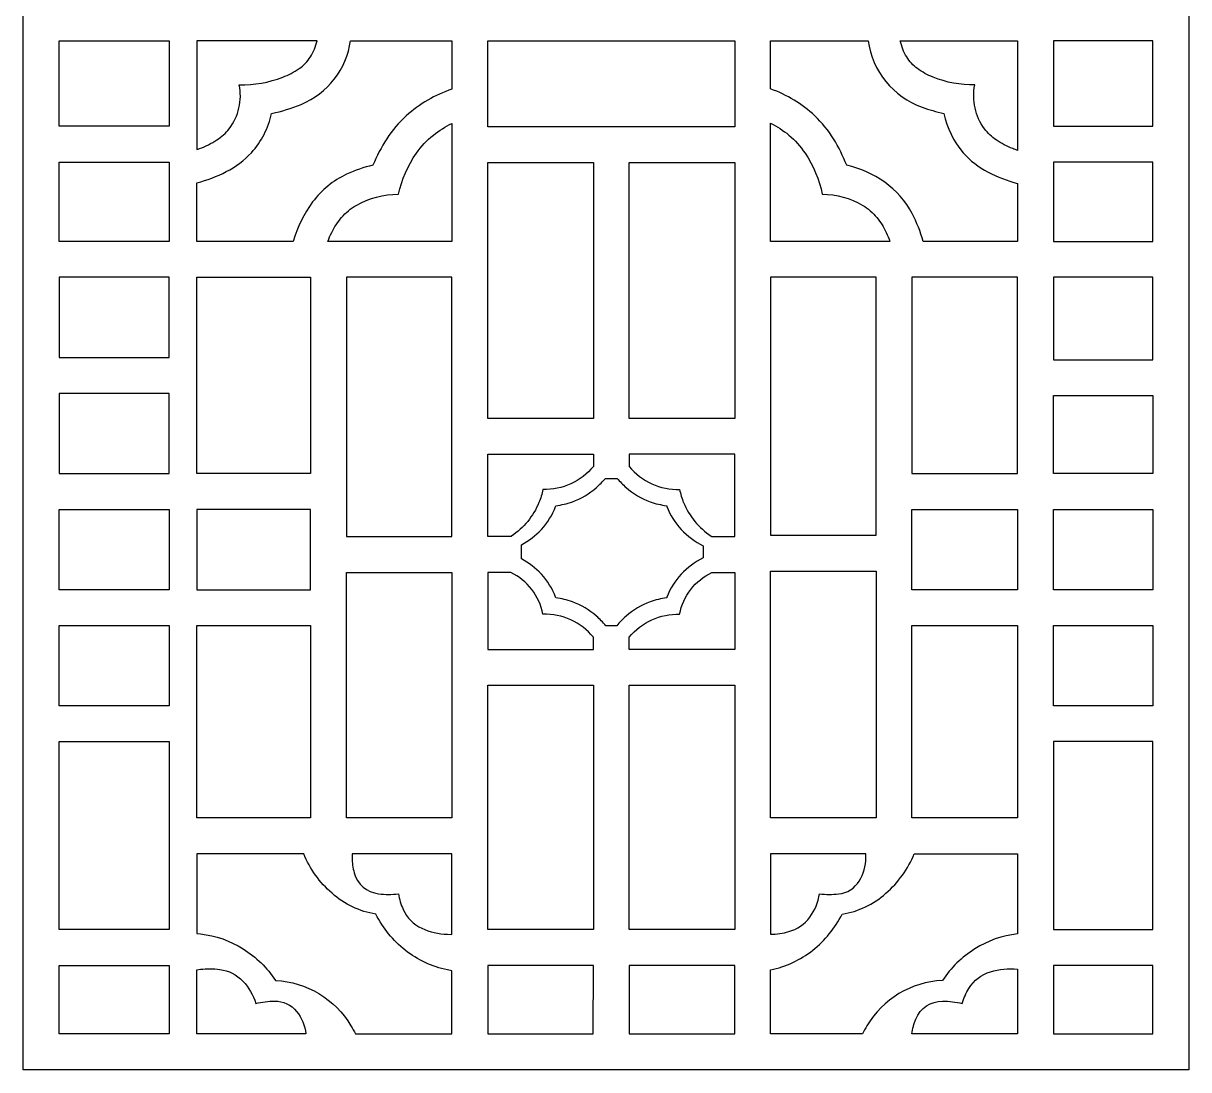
# Model space of a CAD drawing. Header units: centimetres. Extents: x 19.4 to 27, y -9 to 9.
# Drawn here: x 19.44 to 26.98, y -9 to -2.23 of the extents above; entities that cross this region are included whole.
import ezdxf

# ---------------------------------------------------------------- set-up
doc = ezdxf.new("R2010")
doc.units = ezdxf.units.CM
doc.header["$MEASUREMENT"] = 0
doc.layers.add('layer 1', color=7, linetype='Continuous')

msp = doc.modelspace()

# ---------------------------------------------------------------- linework, layer by layer
at = {"layer": 'layer 1', "color": 250}
for points, knots in [([(26.97801, 9.00077), (26.97801, 9.00077), (19.43596, 9.00077), (19.43596, 9.00077), (19.43596, 9.00077), (19.43596, 9.00077), (19.43596, -9.0002), (19.43596, -9.0002), (19.43596, -9.0002), (19.43596, -9.0002), (26.97801, -9.0002), (26.97801, -9.0002), (26.97801, -9.0002), (26.97801, -9.0002), (26.97801, 9.00077), (26.97801, 9.00077)], [0, 0, 0, 0, 0.2, 0.2, 0.2, 0.2, 0.4, 0.4, 0.4, 0.4, 0.6, 0.6, 0.6, 0.6, 1, 1, 1, 1]), ([(19.66811, -2.89683), (19.66811, -2.89683), (20.38019, -2.89685), (20.38019, -2.89685), (20.38019, -2.89685), (20.38019, -2.89685), (20.38019, -2.34311), (20.38019, -2.34311), (20.38019, -2.34311), (20.38019, -2.34311), (19.66811, -2.34311), (19.66811, -2.34311), (19.66811, -2.34311), (19.66811, -2.34311), (19.66811, -2.89683), (19.66811, -2.89683)], [0, 0, 0, 0, 0.2, 0.2, 0.2, 0.2, 0.4, 0.4, 0.4, 0.4, 0.6, 0.6, 0.6, 0.6, 1, 1, 1, 1]), ([(22.21011, -2.65628), (22.21011, -2.65628), (22.21011, -2.34311), (22.21011, -2.34311), (22.21011, -2.34311), (22.21011, -2.34311), (21.55398, -2.34311), (21.55398, -2.34311), (21.55398, -2.34311), (21.52782, -2.52739), (21.40587, -2.68414), (21.23376, -2.75501), (21.23376, -2.75501), (21.17201, -2.78041), (21.10808, -2.80015), (21.04276, -2.81398), (21.04276, -2.81398), (21.02228, -2.90868), (20.97719, -2.99635), (20.91208, -3.06809), (20.91208, -3.06809), (20.86567, -3.11823), (20.81063, -3.15966), (20.74963, -3.19043), (20.74963, -3.19043), (20.68894, -3.22102), (20.62531, -3.24539), (20.55972, -3.26316), (20.55972, -3.26316), (20.55972, -3.26316), (20.55972, -3.64158), (20.55972, -3.64158), (20.55972, -3.64158), (20.55972, -3.64158), (21.18325, -3.64158), (21.18325, -3.64158), (21.18325, -3.64158), (21.20884, -3.54961), (21.25129, -3.46315), (21.30842, -3.38665), (21.30842, -3.38665), (21.36591, -3.30966), (21.44156, -3.24802), (21.52858, -3.20725), (21.52858, -3.20725), (21.58306, -3.18172), (21.64024, -3.16235), (21.69901, -3.1495), (21.69901, -3.1495), (21.72318, -3.08926), (21.75324, -3.03156), (21.78875, -2.97723), (21.78875, -2.97723), (21.82431, -2.92283), (21.86652, -2.87306), (21.91439, -2.82911), (21.91439, -2.82911), (22.00053, -2.75248), (22.10108, -2.69372), (22.21011, -2.65628)], [0, 0, 0, 0, 0.0625, 0.0625, 0.0625, 0.0625, 0.125, 0.125, 0.125, 0.125, 0.1875, 0.1875, 0.1875, 0.1875, 0.25, 0.25, 0.25, 0.25, 0.3125, 0.3125, 0.3125, 0.3125, 0.375, 0.375, 0.375, 0.375, 0.4375, 0.4375, 0.4375, 0.4375, 0.5, 0.5, 0.5, 0.5, 0.5625, 0.5625, 0.5625, 0.5625, 0.625, 0.625, 0.625, 0.625, 0.6875, 0.6875, 0.6875, 0.6875, 0.75, 0.75, 0.75, 0.75, 0.8125, 0.8125, 0.8125, 0.8125, 0.875, 0.875, 0.875, 0.875, 1, 1, 1, 1]), ([(21.33713, -2.34311), (21.32875, -2.38044), (21.31409, -2.41609), (21.29378, -2.44852), (21.29378, -2.44852), (21.27477, -2.47827), (21.24998, -2.50393), (21.22089, -2.52395), (21.22089, -2.52395), (21.18822, -2.5466), (21.15287, -2.56513), (21.11565, -2.5791), (21.11565, -2.5791), (21.02574, -2.61364), (20.93007, -2.63082), (20.83376, -2.62973), (20.83376, -2.62973), (20.8537, -2.72919), (20.82982, -2.83249), (20.7683, -2.91314), (20.7683, -2.91314), (20.74589, -2.94134), (20.71903, -2.9657), (20.68878, -2.98526), (20.68878, -2.98526), (20.65373, -3.00819), (20.6162, -3.0271), (20.57692, -3.04166), (20.57692, -3.04166), (20.57121, -3.04382), (20.56548, -3.04593), (20.55972, -3.04797), (20.55972, -3.04797), (20.55972, -3.04797), (20.55972, -2.34311), (20.55972, -2.34311), (20.55972, -2.34311), (20.55972, -2.34311), (21.33713, -2.34311), (21.33713, -2.34311)], [0, 0, 0, 0, 0.0909091, 0.0909091, 0.0909091, 0.0909091, 0.1818182, 0.1818182, 0.1818182, 0.1818182, 0.2727273, 0.2727273, 0.2727273, 0.2727273, 0.3636364, 0.3636364, 0.3636364, 0.3636364, 0.4545455, 0.4545455, 0.4545455, 0.4545455, 0.5454545, 0.5454545, 0.5454545, 0.5454545, 0.6363636, 0.6363636, 0.6363636, 0.6363636, 0.7272727, 0.7272727, 0.7272727, 0.7272727, 0.8181818, 0.8181818, 0.8181818, 0.8181818, 1, 1, 1, 1]), ([(22.44227, -2.34311), (22.44227, -2.34311), (22.44227, -2.9), (22.44227, -2.9), (22.44227, -2.9), (22.44227, -2.9), (23.35723, -2.9), (23.35723, -2.9), (23.35723, -2.9), (23.35723, -2.9), (24.04004, -2.9), (24.04004, -2.9), (24.04004, -2.9), (24.04004, -2.9), (24.04004, -2.34311), (24.04004, -2.34311), (24.04004, -2.34311), (24.04004, -2.34311), (22.44227, -2.34311), (22.44227, -2.34311)], [0, 0, 0, 0, 0.1666667, 0.1666667, 0.1666667, 0.1666667, 0.3333333, 0.3333333, 0.3333333, 0.3333333, 0.5, 0.5, 0.5, 0.5, 0.6666667, 0.6666667, 0.6666667, 0.6666667, 1, 1, 1, 1]), ([(25.86997, -3.26697), (25.80408, -3.24933), (25.74027, -3.22464), (25.67966, -3.19335), (25.67966, -3.19335), (25.61871, -3.16188), (25.56408, -3.1194), (25.51856, -3.06809), (25.51856, -3.06809), (25.45593, -2.99541), (25.41283, -2.90793), (25.39335, -2.81398), (25.39335, -2.81398), (25.34559, -2.80343), (25.29853, -2.78987), (25.25247, -2.7734), (25.25247, -2.7734), (25.06502, -2.70641), (24.93045, -2.54034), (24.90354, -2.34311), (24.90354, -2.34311), (24.90354, -2.34311), (24.2722, -2.34311), (24.2722, -2.34311), (24.2722, -2.34311), (24.2722, -2.34311), (24.2722, -2.65533), (24.2722, -2.65533), (24.2722, -2.65533), (24.37845, -2.69299), (24.47583, -2.75217), (24.55822, -2.82911), (24.55822, -2.82911), (24.60453, -2.87349), (24.64514, -2.92349), (24.67908, -2.97791), (24.67908, -2.97791), (24.71297, -3.03226), (24.7416, -3.08972), (24.76458, -3.1495), (24.76458, -3.1495), (24.85291, -3.16965), (24.93649, -3.20685), (25.01058, -3.25899), (25.01058, -3.25899), (25.08501, -3.31137), (25.14594, -3.38073), (25.18832, -3.46127), (25.18832, -3.46127), (25.21845, -3.51856), (25.24208, -3.57905), (25.25875, -3.64158), (25.25875, -3.64158), (25.25875, -3.64158), (25.86997, -3.64158), (25.86997, -3.64158), (25.86997, -3.64158), (25.86997, -3.64158), (25.86997, -3.26697), (25.86997, -3.26697)], [0, 0, 0, 0, 0.0625, 0.0625, 0.0625, 0.0625, 0.125, 0.125, 0.125, 0.125, 0.1875, 0.1875, 0.1875, 0.1875, 0.25, 0.25, 0.25, 0.25, 0.3125, 0.3125, 0.3125, 0.3125, 0.375, 0.375, 0.375, 0.375, 0.4375, 0.4375, 0.4375, 0.4375, 0.5, 0.5, 0.5, 0.5, 0.5625, 0.5625, 0.5625, 0.5625, 0.625, 0.625, 0.625, 0.625, 0.6875, 0.6875, 0.6875, 0.6875, 0.75, 0.75, 0.75, 0.75, 0.8125, 0.8125, 0.8125, 0.8125, 0.875, 0.875, 0.875, 0.875, 1, 1, 1, 1]), ([(25.86997, -3.0529), (25.86997, -3.0529), (25.86997, -2.34311), (25.86997, -2.34311), (25.86997, -2.34311), (25.86997, -2.34311), (25.11131, -2.34311), (25.11131, -2.34311), (25.11131, -2.34311), (25.11931, -2.38028), (25.13333, -2.41588), (25.15284, -2.44852), (25.15284, -2.44852), (25.17091, -2.47804), (25.19464, -2.50368), (25.22269, -2.52396), (25.22269, -2.52396), (25.25387, -2.54652), (25.28776, -2.56504), (25.32358, -2.57911), (25.32358, -2.57911), (25.40941, -2.61352), (25.50114, -2.63072), (25.5936, -2.62976), (25.5936, -2.62976), (25.57398, -2.72887), (25.59669, -2.8316), (25.65634, -2.91315), (25.65634, -2.91315), (25.67766, -2.94116), (25.70338, -2.96552), (25.73252, -2.98527), (25.73252, -2.98527), (25.76597, -3.00809), (25.80192, -3.02701), (25.83967, -3.04165), (25.83967, -3.04165), (25.84968, -3.04562), (25.85978, -3.04937), (25.86996, -3.0529), (25.86996, -3.0529), (25.86996, -3.0529), (25.86997, -3.0529), (25.86997, -3.0529)], [0, 0, 0, 0, 0.0833333, 0.0833333, 0.0833333, 0.0833333, 0.1666667, 0.1666667, 0.1666667, 0.1666667, 0.25, 0.25, 0.25, 0.25, 0.3333333, 0.3333333, 0.3333333, 0.3333333, 0.4166667, 0.4166667, 0.4166667, 0.4166667, 0.5, 0.5, 0.5, 0.5, 0.5833333, 0.5833333, 0.5833333, 0.5833333, 0.6666667, 0.6666667, 0.6666667, 0.6666667, 0.75, 0.75, 0.75, 0.75, 0.8333333, 0.8333333, 0.8333333, 0.8333333, 1, 1, 1, 1]), ([(26.10213, -2.34311), (26.10213, -2.34311), (26.74586, -2.34311), (26.74586, -2.34311), (26.74586, -2.34311), (26.74586, -2.34311), (26.74586, -2.89645), (26.74586, -2.89645), (26.74586, -2.89645), (26.74586, -2.89645), (26.10213, -2.89645), (26.10213, -2.89645), (26.10213, -2.89645), (26.10213, -2.89645), (26.10213, -2.34311), (26.10213, -2.34311)], [0, 0, 0, 0, 0.2, 0.2, 0.2, 0.2, 0.4, 0.4, 0.4, 0.4, 0.6, 0.6, 0.6, 0.6, 1, 1, 1, 1]), ([(22.21011, -2.87848), (22.16731, -2.89897), (22.12692, -2.92415), (22.08967, -2.95355), (22.08967, -2.95355), (22.04774, -2.98747), (22.01085, -3.02715), (21.98006, -3.07143), (21.98006, -3.07143), (21.92427, -3.15152), (21.88477, -3.24177), (21.86381, -3.33711), (21.86381, -3.33711), (21.76811, -3.3367), (21.67402, -3.36132), (21.5908, -3.40858), (21.5908, -3.40858), (21.5548, -3.42913), (21.52256, -3.45561), (21.49541, -3.48694), (21.49541, -3.48694), (21.47015, -3.51665), (21.44872, -3.5494), (21.43162, -3.58445), (21.43162, -3.58445), (21.42244, -3.60307), (21.4142, -3.62214), (21.40692, -3.64158), (21.40692, -3.64158), (21.40692, -3.64158), (22.21011, -3.64158), (22.21011, -3.64158), (22.21011, -3.64158), (22.21011, -3.64158), (22.21011, -2.87848), (22.21011, -2.87848)], [0, 0, 0, 0, 0.1, 0.1, 0.1, 0.1, 0.2, 0.2, 0.2, 0.2, 0.3, 0.3, 0.3, 0.3, 0.4, 0.4, 0.4, 0.4, 0.5, 0.5, 0.5, 0.5, 0.6, 0.6, 0.6, 0.6, 0.7, 0.7, 0.7, 0.7, 0.8, 0.8, 0.8, 0.8, 1, 1, 1, 1]), ([(25.04443, -3.64156), (25.03747, -3.62214), (25.02958, -3.60307), (25.02077, -3.58442), (25.02077, -3.58442), (25.0045, -3.54953), (24.98397, -3.5168), (24.95965, -3.48695), (24.95965, -3.48695), (24.9339, -3.45577), (24.903, -3.42926), (24.86825, -3.40857), (24.86825, -3.40857), (24.78917, -3.36139), (24.69877, -3.33669), (24.60668, -3.33711), (24.60668, -3.33711), (24.58691, -3.24221), (24.54911, -3.15204), (24.4953, -3.07142), (24.4953, -3.07142), (24.46605, -3.02737), (24.43071, -2.98769), (24.3903, -2.95357), (24.3903, -2.95357), (24.35401, -2.92362), (24.31438, -2.89798), (24.27219, -2.87715), (24.27219, -2.87715), (24.27219, -2.87715), (24.2722, -3.64158), (24.2722, -3.64158), (24.2722, -3.64158), (24.2722, -3.64158), (25.04443, -3.64156), (25.04443, -3.64156)], [0, 0, 0, 0, 0.1, 0.1, 0.1, 0.1, 0.2, 0.2, 0.2, 0.2, 0.3, 0.3, 0.3, 0.3, 0.4, 0.4, 0.4, 0.4, 0.5, 0.5, 0.5, 0.5, 0.6, 0.6, 0.6, 0.6, 0.7, 0.7, 0.7, 0.7, 0.8, 0.8, 0.8, 0.8, 1, 1, 1, 1]), ([(19.66811, -3.64158), (19.66811, -3.64158), (20.38019, -3.64158), (20.38019, -3.64158), (20.38019, -3.64158), (20.38019, -3.64158), (20.38019, -3.129), (20.38019, -3.129), (20.38019, -3.129), (20.38019, -3.129), (19.66811, -3.129), (19.66811, -3.129), (19.66811, -3.129), (19.66811, -3.129), (19.66811, -3.64158), (19.66811, -3.64158)], [0, 0, 0, 0, 0.2, 0.2, 0.2, 0.2, 0.4, 0.4, 0.4, 0.4, 0.6, 0.6, 0.6, 0.6, 1, 1, 1, 1]), ([(22.44227, -3.13215), (22.44227, -3.13215), (22.44227, -4.7869), (22.44227, -4.7869), (22.44227, -4.7869), (22.44227, -4.7869), (23.12508, -4.7869), (23.12508, -4.7869), (23.12508, -4.7869), (23.12508, -4.7869), (23.12508, -3.13215), (23.12508, -3.13215), (23.12508, -3.13215), (23.12508, -3.13215), (22.44227, -3.13215), (22.44227, -3.13215)], [0, 0, 0, 0, 0.2, 0.2, 0.2, 0.2, 0.4, 0.4, 0.4, 0.4, 0.6, 0.6, 0.6, 0.6, 1, 1, 1, 1]), ([(24.04004, -4.7869), (24.04004, -4.7869), (24.04004, -3.13215), (24.04004, -3.13215), (24.04004, -3.13215), (24.04004, -3.13215), (23.35723, -3.13215), (23.35723, -3.13215), (23.35723, -3.13215), (23.35723, -3.13215), (23.35723, -4.7869), (23.35723, -4.7869), (23.35723, -4.7869), (23.35723, -4.7869), (24.04004, -4.7869), (24.04004, -4.7869)], [0, 0, 0, 0, 0.2, 0.2, 0.2, 0.2, 0.4, 0.4, 0.4, 0.4, 0.6, 0.6, 0.6, 0.6, 1, 1, 1, 1]), ([(26.10213, -3.64158), (26.10213, -3.64158), (26.10213, -3.12861), (26.10213, -3.12861), (26.10213, -3.12861), (26.10213, -3.12861), (26.74586, -3.12861), (26.74586, -3.12861), (26.74586, -3.12861), (26.74586, -3.12861), (26.74586, -3.64158), (26.74586, -3.64158), (26.74586, -3.64158), (26.74586, -3.64158), (26.10213, -3.64158), (26.10213, -3.64158)], [0, 0, 0, 0, 0.2, 0.2, 0.2, 0.2, 0.4, 0.4, 0.4, 0.4, 0.6, 0.6, 0.6, 0.6, 1, 1, 1, 1]), ([(20.38019, -3.87374), (20.38019, -3.87374), (20.38019, -4.39268), (20.38019, -4.39268), (20.38019, -4.39268), (20.38019, -4.39268), (19.66811, -4.39268), (19.66811, -4.39268), (19.66811, -4.39268), (19.66811, -4.39268), (19.66811, -3.87375), (19.66811, -3.87375), (19.66811, -3.87375), (19.66811, -3.87375), (20.38019, -3.87374), (20.38019, -3.87374)], [0, 0, 0, 0, 0.2, 0.2, 0.2, 0.2, 0.4, 0.4, 0.4, 0.4, 0.6, 0.6, 0.6, 0.6, 1, 1, 1, 1]), ([(20.55972, -3.87374), (20.55972, -3.87374), (20.55972, -5.14378), (20.55972, -5.14378), (20.55972, -5.14378), (20.55972, -5.14378), (21.29515, -5.14378), (21.29515, -5.14378), (21.29515, -5.14378), (21.29515, -5.14378), (21.29515, -3.87374), (21.29515, -3.87374), (21.29515, -3.87374), (21.29515, -3.87374), (20.55972, -3.87374), (20.55972, -3.87374)], [0, 0, 0, 0, 0.2, 0.2, 0.2, 0.2, 0.4, 0.4, 0.4, 0.4, 0.6, 0.6, 0.6, 0.6, 1, 1, 1, 1]), ([(21.52731, -5.55138), (21.52731, -5.55138), (21.52731, -3.87375), (21.52731, -3.87375), (21.52731, -3.87375), (21.52731, -3.87375), (22.21011, -3.87375), (22.21011, -3.87375), (22.21011, -3.87375), (22.21011, -3.87375), (22.21011, -5.55138), (22.21011, -5.55138), (22.21011, -5.55138), (22.21011, -5.55138), (21.52731, -5.55138), (21.52731, -5.55138)], [0, 0, 0, 0, 0.2, 0.2, 0.2, 0.2, 0.4, 0.4, 0.4, 0.4, 0.6, 0.6, 0.6, 0.6, 1, 1, 1, 1]), ([(24.2722, -3.87375), (24.2722, -3.87375), (24.95501, -3.87375), (24.95501, -3.87375), (24.95501, -3.87375), (24.95501, -3.87375), (24.95501, -5.54316), (24.95501, -5.54316), (24.95501, -5.54316), (24.95501, -5.54316), (24.2722, -5.54316), (24.2722, -5.54316), (24.2722, -5.54316), (24.2722, -5.54316), (24.2722, -3.87375), (24.2722, -3.87375)], [0, 0, 0, 0, 0.2, 0.2, 0.2, 0.2, 0.4, 0.4, 0.4, 0.4, 0.6, 0.6, 0.6, 0.6, 1, 1, 1, 1]), ([(25.86997, -3.87375), (25.86997, -3.87375), (25.86997, -5.14378), (25.86997, -5.14378), (25.86997, -5.14378), (25.86997, -5.14378), (25.18717, -5.14378), (25.18717, -5.14378), (25.18717, -5.14378), (25.18717, -5.14378), (25.18717, -3.87375), (25.18717, -3.87375), (25.18717, -3.87375), (25.18717, -3.87375), (25.86997, -3.87375), (25.86997, -3.87375)], [0, 0, 0, 0, 0.2, 0.2, 0.2, 0.2, 0.4, 0.4, 0.4, 0.4, 0.6, 0.6, 0.6, 0.6, 1, 1, 1, 1]), ([(26.10213, -3.87375), (26.10213, -3.87375), (26.74586, -3.87375), (26.74586, -3.87375), (26.74586, -3.87375), (26.74586, -3.87375), (26.74586, -4.40752), (26.74586, -4.40752), (26.74586, -4.40752), (26.74586, -4.40752), (26.10213, -4.40752), (26.10213, -4.40752), (26.10213, -4.40752), (26.10213, -4.40752), (26.10213, -3.87375), (26.10213, -3.87375)], [0, 0, 0, 0, 0.2, 0.2, 0.2, 0.2, 0.4, 0.4, 0.4, 0.4, 0.6, 0.6, 0.6, 0.6, 1, 1, 1, 1]), ([(20.38019, -4.62484), (20.38019, -4.62484), (20.38019, -5.14378), (20.38019, -5.14378), (20.38019, -5.14378), (20.38019, -5.14378), (19.66811, -5.14378), (19.66811, -5.14378), (19.66811, -5.14378), (19.66811, -5.14378), (19.66811, -4.62484), (19.66811, -4.62484), (19.66811, -4.62484), (19.66811, -4.62484), (20.38019, -4.62484), (20.38019, -4.62484)], [0, 0, 0, 0, 0.2, 0.2, 0.2, 0.2, 0.4, 0.4, 0.4, 0.4, 0.6, 0.6, 0.6, 0.6, 1, 1, 1, 1]), ([(26.10213, -4.63967), (26.10213, -4.63967), (26.10213, -5.14378), (26.10213, -5.14378), (26.10213, -5.14378), (26.10213, -5.14378), (26.74586, -5.14378), (26.74586, -5.14378), (26.74586, -5.14378), (26.74586, -5.14378), (26.74586, -4.63967), (26.74586, -4.63967), (26.74586, -4.63967), (26.74586, -4.63967), (26.10213, -4.63967), (26.10213, -4.63967)], [0, 0, 0, 0, 0.2, 0.2, 0.2, 0.2, 0.4, 0.4, 0.4, 0.4, 0.6, 0.6, 0.6, 0.6, 1, 1, 1, 1]), ([(22.44227, -5.01906), (22.44227, -5.01906), (22.44227, -5.55138), (22.44227, -5.55138), (22.44227, -5.55138), (22.44227, -5.55138), (22.59005, -5.55137), (22.59005, -5.55137), (22.59005, -5.55137), (22.59199, -5.55045), (22.59386, -5.54938), (22.59564, -5.54817), (22.59564, -5.54817), (22.67458, -5.49466), (22.73624, -5.4194), (22.77315, -5.33147), (22.77315, -5.33147), (22.78464, -5.30412), (22.79326, -5.27567), (22.79887, -5.24654), (22.79887, -5.24654), (22.86102, -5.24852), (22.92275, -5.23601), (22.97922, -5.20998), (22.97922, -5.20998), (23.03563, -5.18397), (23.08547, -5.14564), (23.12508, -5.09779), (23.12508, -5.09779), (23.12508, -5.09779), (23.12508, -5.01906), (23.12508, -5.01906), (23.12508, -5.01906), (23.12508, -5.01906), (22.44227, -5.01906), (22.44227, -5.01906)], [0, 0, 0, 0, 0.1, 0.1, 0.1, 0.1, 0.2, 0.2, 0.2, 0.2, 0.3, 0.3, 0.3, 0.3, 0.4, 0.4, 0.4, 0.4, 0.5, 0.5, 0.5, 0.5, 0.6, 0.6, 0.6, 0.6, 0.7, 0.7, 0.7, 0.7, 0.8, 0.8, 0.8, 0.8, 1, 1, 1, 1]), ([(24.04004, -5.01906), (24.04004, -5.01906), (24.04004, -5.55138), (24.04004, -5.55138), (24.04004, -5.55138), (24.04004, -5.55138), (23.89227, -5.55137), (23.89227, -5.55137), (23.89227, -5.55137), (23.89033, -5.55045), (23.88846, -5.54938), (23.88668, -5.54817), (23.88668, -5.54817), (23.80777, -5.49468), (23.74608, -5.41936), (23.70916, -5.33147), (23.70916, -5.33147), (23.69769, -5.30412), (23.68907, -5.27566), (23.68345, -5.24654), (23.68345, -5.24654), (23.62131, -5.24853), (23.55955, -5.236), (23.5031, -5.20997), (23.5031, -5.20997), (23.44671, -5.18397), (23.39685, -5.14562), (23.35723, -5.09779), (23.35723, -5.09779), (23.35723, -5.09779), (23.35723, -5.01906), (23.35723, -5.01906), (23.35723, -5.01906), (23.35723, -5.01906), (24.04004, -5.01906), (24.04004, -5.01906)], [0, 0, 0, 0, 0.1, 0.1, 0.1, 0.1, 0.2, 0.2, 0.2, 0.2, 0.3, 0.3, 0.3, 0.3, 0.4, 0.4, 0.4, 0.4, 0.5, 0.5, 0.5, 0.5, 0.6, 0.6, 0.6, 0.6, 0.7, 0.7, 0.7, 0.7, 0.8, 0.8, 0.8, 0.8, 1, 1, 1, 1]), ([(23.59977, -5.94817), (23.59977, -5.94817), (23.60145, -5.94365), (23.60145, -5.94365), (23.60145, -5.94365), (23.62209, -5.8885), (23.65328, -5.83789), (23.69326, -5.79466), (23.69326, -5.79466), (23.73435, -5.75127), (23.78285, -5.71553), (23.83646, -5.68914), (23.83646, -5.68914), (23.83646, -5.68914), (23.83646, -5.61073), (23.83646, -5.61073), (23.83646, -5.61073), (23.78285, -5.58434), (23.73435, -5.5486), (23.69327, -5.50521), (23.69327, -5.50521), (23.65329, -5.46198), (23.6221, -5.41136), (23.60145, -5.35621), (23.60145, -5.35621), (23.60145, -5.35621), (23.59977, -5.3517), (23.59977, -5.3517), (23.59977, -5.3517), (23.56338, -5.34697), (23.52759, -5.33845), (23.49297, -5.32628), (23.49297, -5.32628), (23.43568, -5.30535), (23.3828, -5.27382), (23.33714, -5.23337), (23.33714, -5.23337), (23.31643, -5.21523), (23.29705, -5.19562), (23.27916, -5.17469), (23.27916, -5.17469), (23.27916, -5.17469), (23.20316, -5.17469), (23.20316, -5.17469), (23.20316, -5.17469), (23.18527, -5.19562), (23.16589, -5.21523), (23.14517, -5.23337), (23.14517, -5.23337), (23.09952, -5.27382), (23.04665, -5.30535), (22.98935, -5.32628), (22.98935, -5.32628), (22.95474, -5.33845), (22.91894, -5.34697), (22.88256, -5.3517), (22.88256, -5.3517), (22.88256, -5.3517), (22.88087, -5.35621), (22.88087, -5.35621), (22.88087, -5.35621), (22.86023, -5.41136), (22.82903, -5.46199), (22.78905, -5.50523), (22.78905, -5.50523), (22.75153, -5.54484), (22.70781, -5.5781), (22.65962, -5.60369), (22.65962, -5.60369), (22.65962, -5.60369), (22.65961, -5.69617), (22.65961, -5.69617), (22.65961, -5.69617), (22.70781, -5.72176), (22.75153, -5.75503), (22.78905, -5.79464), (22.78905, -5.79464), (22.82904, -5.83788), (22.86023, -5.8885), (22.88087, -5.94365), (22.88087, -5.94365), (22.88087, -5.94365), (22.88257, -5.94817), (22.88257, -5.94817), (22.88257, -5.94817), (22.91895, -5.9529), (22.95474, -5.96142), (22.98935, -5.97359), (22.98935, -5.97359), (23.04665, -5.99452), (23.09952, -6.02604), (23.14517, -6.0665), (23.14517, -6.0665), (23.16678, -6.0854), (23.18692, -6.10592), (23.20544, -6.12785), (23.20544, -6.12785), (23.20544, -6.12785), (23.27688, -6.12785), (23.27688, -6.12785), (23.27688, -6.12785), (23.2954, -6.10592), (23.31555, -6.08541), (23.33715, -6.0665), (23.33715, -6.0665), (23.38281, -6.02605), (23.43568, -5.99452), (23.49297, -5.97359), (23.49297, -5.97359), (23.52759, -5.96142), (23.56338, -5.9529), (23.59977, -5.94817)], [0, 0, 0, 0, 0.0344828, 0.0344828, 0.0344828, 0.0344828, 0.0689655, 0.0689655, 0.0689655, 0.0689655, 0.1034483, 0.1034483, 0.1034483, 0.1034483, 0.137931, 0.137931, 0.137931, 0.137931, 0.1724138, 0.1724138, 0.1724138, 0.1724138, 0.2068966, 0.2068966, 0.2068966, 0.2068966, 0.2413793, 0.2413793, 0.2413793, 0.2413793, 0.2758621, 0.2758621, 0.2758621, 0.2758621, 0.3103448, 0.3103448, 0.3103448, 0.3103448, 0.3448276, 0.3448276, 0.3448276, 0.3448276, 0.3793103, 0.3793103, 0.3793103, 0.3793103, 0.4137931, 0.4137931, 0.4137931, 0.4137931, 0.4482759, 0.4482759, 0.4482759, 0.4482759, 0.4827586, 0.4827586, 0.4827586, 0.4827586, 0.5172414, 0.5172414, 0.5172414, 0.5172414, 0.5517241, 0.5517241, 0.5517241, 0.5517241, 0.5862069, 0.5862069, 0.5862069, 0.5862069, 0.6206897, 0.6206897, 0.6206897, 0.6206897, 0.6551724, 0.6551724, 0.6551724, 0.6551724, 0.6896552, 0.6896552, 0.6896552, 0.6896552, 0.7241379, 0.7241379, 0.7241379, 0.7241379, 0.7586207, 0.7586207, 0.7586207, 0.7586207, 0.7931034, 0.7931034, 0.7931034, 0.7931034, 0.8275862, 0.8275862, 0.8275862, 0.8275862, 0.862069, 0.862069, 0.862069, 0.862069, 0.8965517, 0.8965517, 0.8965517, 0.8965517, 0.9310345, 0.9310345, 0.9310345, 0.9310345, 1, 1, 1, 1]), ([(19.66811, -5.89486), (19.66811, -5.89486), (20.38019, -5.89486), (20.38019, -5.89486), (20.38019, -5.89486), (20.38019, -5.89486), (20.38019, -5.37593), (20.38019, -5.37593), (20.38019, -5.37593), (20.38019, -5.37593), (19.66811, -5.37593), (19.66811, -5.37593), (19.66811, -5.37593), (19.66811, -5.37593), (19.66811, -5.89486), (19.66811, -5.89486)], [0, 0, 0, 0, 0.2, 0.2, 0.2, 0.2, 0.4, 0.4, 0.4, 0.4, 0.6, 0.6, 0.6, 0.6, 1, 1, 1, 1]), ([(21.29515, -5.89486), (21.29515, -5.89486), (20.55971, -5.89486), (20.55971, -5.89486), (20.55971, -5.89486), (20.55971, -5.89486), (20.55971, -5.37593), (20.55971, -5.37593), (20.55971, -5.37593), (20.55971, -5.37593), (21.29515, -5.37593), (21.29515, -5.37593), (21.29515, -5.37593), (21.29515, -5.37593), (21.29515, -5.89486), (21.29515, -5.89486)], [0, 0, 0, 0, 0.2, 0.2, 0.2, 0.2, 0.4, 0.4, 0.4, 0.4, 0.6, 0.6, 0.6, 0.6, 1, 1, 1, 1]), ([(25.18717, -5.89486), (25.18717, -5.89486), (25.86997, -5.89486), (25.86997, -5.89486), (25.86997, -5.89486), (25.86997, -5.89486), (25.86997, -5.37593), (25.86997, -5.37593), (25.86997, -5.37593), (25.86997, -5.37593), (25.18717, -5.37593), (25.18717, -5.37593), (25.18717, -5.37593), (25.18717, -5.37593), (25.18717, -5.89486), (25.18717, -5.89486)], [0, 0, 0, 0, 0.2, 0.2, 0.2, 0.2, 0.4, 0.4, 0.4, 0.4, 0.6, 0.6, 0.6, 0.6, 1, 1, 1, 1]), ([(26.74586, -5.37593), (26.74586, -5.37593), (26.10213, -5.37593), (26.10213, -5.37593), (26.10213, -5.37593), (26.10213, -5.37593), (26.10213, -5.89486), (26.10213, -5.89486), (26.10213, -5.89486), (26.10213, -5.89486), (26.74586, -5.89486), (26.74586, -5.89486), (26.74586, -5.89486), (26.74586, -5.89486), (26.74586, -5.37593), (26.74586, -5.37593)], [0, 0, 0, 0, 0.2, 0.2, 0.2, 0.2, 0.4, 0.4, 0.4, 0.4, 0.6, 0.6, 0.6, 0.6, 1, 1, 1, 1]), ([(21.52731, -5.78353), (21.52731, -5.78353), (21.52731, -7.37132), (21.52731, -7.37132), (21.52731, -7.37132), (21.52731, -7.37132), (22.21011, -7.37132), (22.21011, -7.37132), (22.21011, -7.37132), (22.21011, -7.37132), (22.21011, -5.78353), (22.21011, -5.78353), (22.21011, -5.78353), (22.21011, -5.78353), (21.52731, -5.78353), (21.52731, -5.78353)], [0, 0, 0, 0, 0.2, 0.2, 0.2, 0.2, 0.4, 0.4, 0.4, 0.4, 0.6, 0.6, 0.6, 0.6, 1, 1, 1, 1]), ([(22.59005, -5.78353), (22.64358, -5.80894), (22.69039, -5.84664), (22.72665, -5.89351), (22.72665, -5.89351), (22.7629, -5.94038), (22.78764, -5.99513), (22.79887, -6.05332), (22.79887, -6.05332), (22.861, -6.05133), (22.92277, -6.06387), (22.97922, -6.08989), (22.97922, -6.08989), (23.03561, -6.11589), (23.08547, -6.15424), (23.12508, -6.20207), (23.12508, -6.20207), (23.12508, -6.20207), (23.12508, -6.28081), (23.12508, -6.28081), (23.12508, -6.28081), (23.12508, -6.28081), (22.44227, -6.28081), (22.44227, -6.28081), (22.44227, -6.28081), (22.44227, -6.28081), (22.44227, -5.78353), (22.44227, -5.78353), (22.44227, -5.78353), (22.44227, -5.78353), (22.59005, -5.78353), (22.59005, -5.78353)], [0, 0, 0, 0, 0.1111111, 0.1111111, 0.1111111, 0.1111111, 0.2222222, 0.2222222, 0.2222222, 0.2222222, 0.3333333, 0.3333333, 0.3333333, 0.3333333, 0.4444444, 0.4444444, 0.4444444, 0.4444444, 0.5555556, 0.5555556, 0.5555556, 0.5555556, 0.6666667, 0.6666667, 0.6666667, 0.6666667, 0.7777778, 0.7777778, 0.7777778, 0.7777778, 1, 1, 1, 1]), ([(23.89227, -5.78353), (23.83872, -5.80896), (23.79193, -5.84661), (23.75567, -5.89351), (23.75567, -5.89351), (23.71941, -5.9404), (23.69467, -5.99512), (23.68345, -6.05332), (23.68345, -6.05332), (23.6213, -6.05134), (23.55957, -6.06386), (23.50311, -6.08989), (23.50311, -6.08989), (23.4467, -6.11591), (23.39686, -6.15423), (23.35723, -6.20207), (23.35723, -6.20207), (23.35723, -6.20207), (23.35723, -6.28081), (23.35723, -6.28081), (23.35723, -6.28081), (23.35723, -6.28081), (24.04004, -6.28081), (24.04004, -6.28081), (24.04004, -6.28081), (24.04004, -6.28081), (24.04004, -5.78353), (24.04004, -5.78353), (24.04004, -5.78353), (24.04004, -5.78353), (23.89227, -5.78353), (23.89227, -5.78353)], [0, 0, 0, 0, 0.1111111, 0.1111111, 0.1111111, 0.1111111, 0.2222222, 0.2222222, 0.2222222, 0.2222222, 0.3333333, 0.3333333, 0.3333333, 0.3333333, 0.4444444, 0.4444444, 0.4444444, 0.4444444, 0.5555556, 0.5555556, 0.5555556, 0.5555556, 0.6666667, 0.6666667, 0.6666667, 0.6666667, 0.7777778, 0.7777778, 0.7777778, 0.7777778, 1, 1, 1, 1]), ([(24.95501, -7.37132), (24.95501, -7.37132), (24.95501, -5.77531), (24.95501, -5.77531), (24.95501, -5.77531), (24.95501, -5.77531), (24.2722, -5.77531), (24.2722, -5.77531), (24.2722, -5.77531), (24.2722, -5.77531), (24.2722, -7.37132), (24.2722, -7.37132), (24.2722, -7.37132), (24.2722, -7.37132), (24.95501, -7.37132), (24.95501, -7.37132)], [0, 0, 0, 0, 0.2, 0.2, 0.2, 0.2, 0.4, 0.4, 0.4, 0.4, 0.6, 0.6, 0.6, 0.6, 1, 1, 1, 1]), ([(19.66811, -6.12702), (19.66811, -6.12702), (19.66811, -6.64595), (19.66811, -6.64595), (19.66811, -6.64595), (19.66811, -6.64595), (20.38019, -6.64595), (20.38019, -6.64595), (20.38019, -6.64595), (20.38019, -6.64595), (20.38019, -6.12702), (20.38019, -6.12702), (20.38019, -6.12702), (20.38019, -6.12702), (19.66811, -6.12702), (19.66811, -6.12702)], [0, 0, 0, 0, 0.2, 0.2, 0.2, 0.2, 0.4, 0.4, 0.4, 0.4, 0.6, 0.6, 0.6, 0.6, 1, 1, 1, 1]), ([(21.29515, -7.37132), (21.29515, -7.37132), (21.29515, -6.12702), (21.29515, -6.12702), (21.29515, -6.12702), (21.29515, -6.12702), (20.55972, -6.12702), (20.55972, -6.12702), (20.55972, -6.12702), (20.55972, -6.12702), (20.55972, -7.37132), (20.55972, -7.37132), (20.55972, -7.37132), (20.55972, -7.37132), (21.29515, -7.37132), (21.29515, -7.37132)], [0, 0, 0, 0, 0.2, 0.2, 0.2, 0.2, 0.4, 0.4, 0.4, 0.4, 0.6, 0.6, 0.6, 0.6, 1, 1, 1, 1]), ([(25.18717, -6.12702), (25.18717, -6.12702), (25.18717, -7.37132), (25.18717, -7.37132), (25.18717, -7.37132), (25.18717, -7.37132), (25.86997, -7.37132), (25.86997, -7.37132), (25.86997, -7.37132), (25.86997, -7.37132), (25.86997, -6.12702), (25.86997, -6.12702), (25.86997, -6.12702), (25.86997, -6.12702), (25.18717, -6.12702), (25.18717, -6.12702)], [0, 0, 0, 0, 0.2, 0.2, 0.2, 0.2, 0.4, 0.4, 0.4, 0.4, 0.6, 0.6, 0.6, 0.6, 1, 1, 1, 1]), ([(26.10213, -6.12702), (26.10213, -6.12702), (26.10213, -6.64595), (26.10213, -6.64595), (26.10213, -6.64595), (26.10213, -6.64595), (26.74586, -6.64595), (26.74586, -6.64595), (26.74586, -6.64595), (26.74586, -6.64595), (26.74586, -6.12702), (26.74586, -6.12702), (26.74586, -6.12702), (26.74586, -6.12702), (26.10213, -6.12702), (26.10213, -6.12702)], [0, 0, 0, 0, 0.2, 0.2, 0.2, 0.2, 0.4, 0.4, 0.4, 0.4, 0.6, 0.6, 0.6, 0.6, 1, 1, 1, 1]), ([(23.12508, -8.09345), (23.12508, -8.09345), (23.12508, -6.51296), (23.12508, -6.51296), (23.12508, -6.51296), (23.12508, -6.51296), (22.44227, -6.51296), (22.44227, -6.51296), (22.44227, -6.51296), (22.44227, -6.51296), (22.44227, -8.09345), (22.44227, -8.09345), (22.44227, -8.09345), (22.44227, -8.09345), (23.12508, -8.09345), (23.12508, -8.09345)], [0, 0, 0, 0, 0.2, 0.2, 0.2, 0.2, 0.4, 0.4, 0.4, 0.4, 0.6, 0.6, 0.6, 0.6, 1, 1, 1, 1]), ([(23.35723, -8.09345), (23.35723, -8.09345), (24.04004, -8.09345), (24.04004, -8.09345), (24.04004, -8.09345), (24.04004, -8.09345), (24.04004, -6.51296), (24.04004, -6.51296), (24.04004, -6.51296), (24.04004, -6.51296), (23.35723, -6.51296), (23.35723, -6.51296), (23.35723, -6.51296), (23.35723, -6.51296), (23.35723, -8.09345), (23.35723, -8.09345)], [0, 0, 0, 0, 0.2, 0.2, 0.2, 0.2, 0.4, 0.4, 0.4, 0.4, 0.6, 0.6, 0.6, 0.6, 1, 1, 1, 1]), ([(19.66811, -6.87811), (19.66811, -6.87811), (19.66811, -8.09345), (19.66811, -8.09345), (19.66811, -8.09345), (19.66811, -8.09345), (20.38019, -8.09345), (20.38019, -8.09345), (20.38019, -8.09345), (20.38019, -8.09345), (20.38019, -6.87811), (20.38019, -6.87811), (20.38019, -6.87811), (20.38019, -6.87811), (19.66811, -6.8781), (19.66811, -6.8781), (19.66811, -6.8781), (19.66811, -6.8781), (19.66811, -6.87811), (19.66811, -6.87811)], [0, 0, 0, 0, 0.1666667, 0.1666667, 0.1666667, 0.1666667, 0.3333333, 0.3333333, 0.3333333, 0.3333333, 0.5, 0.5, 0.5, 0.5, 0.6666667, 0.6666667, 0.6666667, 0.6666667, 1, 1, 1, 1]), ([(26.74586, -8.09345), (26.74586, -8.09345), (26.10213, -8.09345), (26.10213, -8.09345), (26.10213, -8.09345), (26.10213, -8.09345), (26.10213, -6.87811), (26.10213, -6.87811), (26.10213, -6.87811), (26.10213, -6.87811), (26.74586, -6.87811), (26.74586, -6.87811), (26.74586, -6.87811), (26.74586, -6.87811), (26.74586, -8.09345), (26.74586, -8.09345)], [0, 0, 0, 0, 0.2, 0.2, 0.2, 0.2, 0.4, 0.4, 0.4, 0.4, 0.6, 0.6, 0.6, 0.6, 1, 1, 1, 1]), ([(21.58622, -8.76805), (21.57672, -8.75054), (21.56687, -8.73324), (21.55668, -8.71613), (21.55668, -8.71613), (21.45329, -8.54277), (21.27011, -8.43278), (21.06848, -8.42321), (21.06848, -8.42321), (21.01396, -8.34092), (20.94259, -8.27119), (20.85906, -8.21859), (20.85906, -8.21859), (20.77539, -8.16591), (20.68089, -8.13293), (20.58261, -8.12216), (20.58261, -8.12216), (20.58261, -8.12216), (20.55972, -8.11965), (20.55972, -8.11965), (20.55972, -8.11965), (20.55972, -8.11965), (20.55972, -7.60348), (20.55972, -7.60348), (20.55972, -7.60348), (20.55972, -7.60348), (21.25059, -7.60348), (21.25059, -7.60348), (21.25059, -7.60348), (21.29135, -7.70166), (21.35405, -7.78915), (21.43391, -7.85931), (21.43391, -7.85931), (21.51428, -7.9299), (21.61265, -7.97671), (21.71813, -7.99451), (21.71813, -7.99451), (21.76365, -8.08515), (21.82848, -8.16466), (21.9081, -8.2275), (21.9081, -8.2275), (21.98782, -8.29042), (22.08099, -8.33402), (22.18038, -8.35492), (22.18038, -8.35492), (22.18038, -8.35492), (22.21011, -8.36117), (22.21011, -8.36117), (22.21011, -8.36117), (22.21011, -8.36117), (22.21011, -8.76805), (22.21011, -8.76805), (22.21011, -8.76805), (22.21011, -8.76805), (21.58622, -8.76805), (21.58622, -8.76805)], [0, 0, 0, 0, 0.0666667, 0.0666667, 0.0666667, 0.0666667, 0.1333333, 0.1333333, 0.1333333, 0.1333333, 0.2, 0.2, 0.2, 0.2, 0.2666667, 0.2666667, 0.2666667, 0.2666667, 0.3333333, 0.3333333, 0.3333333, 0.3333333, 0.4, 0.4, 0.4, 0.4, 0.4666667, 0.4666667, 0.4666667, 0.4666667, 0.5333333, 0.5333333, 0.5333333, 0.5333333, 0.6, 0.6, 0.6, 0.6, 0.6666667, 0.6666667, 0.6666667, 0.6666667, 0.7333333, 0.7333333, 0.7333333, 0.7333333, 0.8, 0.8, 0.8, 0.8, 0.8666667, 0.8666667, 0.8666667, 0.8666667, 1, 1, 1, 1]), ([(22.21011, -7.60348), (22.21011, -7.60348), (22.21011, -8.1252), (22.21011, -8.1252), (22.21011, -8.1252), (22.21011, -8.1252), (22.18038, -8.12435), (22.18038, -8.12435), (22.18038, -8.12435), (22.12299, -8.12273), (22.0665, -8.10944), (22.0144, -8.0853), (22.0144, -8.0853), (21.96117, -8.06064), (21.91855, -8.01765), (21.89432, -7.96422), (21.89432, -7.96422), (21.87964, -7.93183), (21.86928, -7.89763), (21.86354, -7.86252), (21.86354, -7.86252), (21.82099, -7.86749), (21.77801, -7.86747), (21.73547, -7.86248), (21.73547, -7.86248), (21.65984, -7.85363), (21.59714, -7.79963), (21.57705, -7.72619), (21.57705, -7.72619), (21.56837, -7.69439), (21.5639, -7.66159), (21.56377, -7.62863), (21.56377, -7.62863), (21.56377, -7.62863), (21.56367, -7.60348), (21.56367, -7.60348), (21.56367, -7.60348), (21.56367, -7.60348), (22.21011, -7.60348), (22.21011, -7.60348)], [0, 0, 0, 0, 0.0909091, 0.0909091, 0.0909091, 0.0909091, 0.1818182, 0.1818182, 0.1818182, 0.1818182, 0.2727273, 0.2727273, 0.2727273, 0.2727273, 0.3636364, 0.3636364, 0.3636364, 0.3636364, 0.4545455, 0.4545455, 0.4545455, 0.4545455, 0.5454545, 0.5454545, 0.5454545, 0.5454545, 0.6363636, 0.6363636, 0.6363636, 0.6363636, 0.7272727, 0.7272727, 0.7272727, 0.7272727, 0.8181818, 0.8181818, 0.8181818, 0.8181818, 1, 1, 1, 1]), ([(24.86636, -8.76805), (24.87585, -8.75055), (24.88569, -8.73324), (24.89589, -8.71614), (24.89589, -8.71614), (24.99915, -8.54285), (25.18261, -8.43285), (25.3841, -8.42321), (25.3841, -8.42321), (25.43861, -8.34094), (25.51001, -8.27118), (25.59352, -8.21859), (25.59352, -8.21859), (25.67716, -8.16592), (25.77172, -8.13294), (25.86997, -8.12216), (25.86997, -8.12216), (25.86997, -8.12216), (25.86997, -7.60348), (25.86997, -7.60348), (25.86997, -7.60348), (25.86997, -7.60348), (25.20198, -7.60348), (25.20198, -7.60348), (25.20198, -7.60348), (25.16124, -7.70163), (25.0985, -7.78917), (25.01866, -7.85931), (25.01866, -7.85931), (24.93834, -7.92988), (24.83989, -7.9767), (24.73446, -7.99451), (24.73446, -7.99451), (24.68894, -8.08512), (24.62407, -8.16467), (24.54448, -8.2275), (24.54448, -8.2275), (24.46478, -8.29041), (24.37156, -8.33402), (24.2722, -8.35492), (24.2722, -8.35492), (24.2722, -8.35492), (24.2722, -8.76805), (24.2722, -8.76805), (24.2722, -8.76805), (24.2722, -8.76805), (24.86636, -8.76805), (24.86636, -8.76805)], [0, 0, 0, 0, 0.0769231, 0.0769231, 0.0769231, 0.0769231, 0.1538462, 0.1538462, 0.1538462, 0.1538462, 0.2307692, 0.2307692, 0.2307692, 0.2307692, 0.3076923, 0.3076923, 0.3076923, 0.3076923, 0.3846154, 0.3846154, 0.3846154, 0.3846154, 0.4615385, 0.4615385, 0.4615385, 0.4615385, 0.5384615, 0.5384615, 0.5384615, 0.5384615, 0.6153846, 0.6153846, 0.6153846, 0.6153846, 0.6923077, 0.6923077, 0.6923077, 0.6923077, 0.7692308, 0.7692308, 0.7692308, 0.7692308, 0.8461538, 0.8461538, 0.8461538, 0.8461538, 1, 1, 1, 1]), ([(24.2722, -8.12435), (24.2722, -8.12435), (24.2722, -7.60348), (24.2722, -7.60348), (24.2722, -7.60348), (24.2722, -7.60348), (24.88891, -7.60348), (24.88891, -7.60348), (24.88891, -7.60348), (24.88891, -7.60348), (24.88881, -7.62863), (24.88881, -7.62863), (24.88881, -7.62863), (24.8886, -7.68193), (24.8737, -7.73416), (24.84576, -7.77956), (24.84576, -7.77956), (24.81688, -7.82651), (24.76779, -7.85741), (24.71297, -7.86321), (24.71297, -7.86321), (24.67177, -7.86756), (24.6302, -7.86733), (24.58905, -7.86252), (24.58905, -7.86252), (24.58009, -7.91725), (24.55832, -7.96911), (24.52556, -8.01384), (24.52556, -8.01384), (24.49232, -8.05924), (24.44463, -8.09202), (24.39035, -8.10683), (24.39035, -8.10683), (24.3518, -8.11734), (24.31214, -8.12322), (24.2722, -8.12435)], [0, 0, 0, 0, 0.1, 0.1, 0.1, 0.1, 0.2, 0.2, 0.2, 0.2, 0.3, 0.3, 0.3, 0.3, 0.4, 0.4, 0.4, 0.4, 0.5, 0.5, 0.5, 0.5, 0.6, 0.6, 0.6, 0.6, 0.7, 0.7, 0.7, 0.7, 0.8, 0.8, 0.8, 0.8, 1, 1, 1, 1]), ([(19.66811, -8.3256), (19.66811, -8.3256), (19.66811, -8.76805), (19.66811, -8.76805), (19.66811, -8.76805), (19.66811, -8.76805), (20.38019, -8.76805), (20.38019, -8.76805), (20.38019, -8.76805), (20.38019, -8.76805), (20.38019, -8.3256), (20.38019, -8.3256), (20.38019, -8.3256), (20.38019, -8.3256), (19.66811, -8.3256), (19.66811, -8.3256)], [0, 0, 0, 0, 0.2, 0.2, 0.2, 0.2, 0.4, 0.4, 0.4, 0.4, 0.6, 0.6, 0.6, 0.6, 1, 1, 1, 1]), ([(21.26542, -8.76805), (21.25884, -8.71514), (21.23783, -8.66508), (21.20466, -8.62334), (21.20466, -8.62334), (21.17033, -8.58016), (21.11798, -8.55534), (21.06283, -8.55614), (21.06283, -8.55614), (21.02139, -8.55674), (20.98016, -8.56192), (20.93987, -8.57161), (20.93987, -8.57161), (20.92416, -8.5174), (20.89561, -8.46781), (20.85661, -8.42702), (20.85661, -8.42702), (20.81703, -8.38565), (20.76452, -8.35906), (20.70774, -8.35168), (20.70774, -8.35168), (20.66622, -8.34629), (20.62421, -8.34594), (20.58261, -8.35067), (20.58261, -8.35067), (20.58261, -8.35067), (20.55972, -8.35326), (20.55972, -8.35326), (20.55972, -8.35326), (20.55972, -8.35326), (20.55972, -8.76805), (20.55972, -8.76805), (20.55972, -8.76805), (20.55972, -8.76805), (21.26542, -8.76805), (21.26542, -8.76805)], [0, 0, 0, 0, 0.1, 0.1, 0.1, 0.1, 0.2, 0.2, 0.2, 0.2, 0.3, 0.3, 0.3, 0.3, 0.4, 0.4, 0.4, 0.4, 0.5, 0.5, 0.5, 0.5, 0.6, 0.6, 0.6, 0.6, 0.7, 0.7, 0.7, 0.7, 0.8, 0.8, 0.8, 0.8, 1, 1, 1, 1]), ([(23.12488, -8.76805), (23.12488, -8.76805), (22.44227, -8.76805), (22.44227, -8.76805), (22.44227, -8.76805), (22.44227, -8.76805), (22.44227, -8.3256), (22.44227, -8.3256), (22.44227, -8.3256), (22.44227, -8.3256), (23.12508, -8.3256), (23.12508, -8.3256), (23.12508, -8.3256), (23.12508, -8.3256), (23.12488, -8.76805), (23.12488, -8.76805)], [0, 0, 0, 0, 0.2, 0.2, 0.2, 0.2, 0.4, 0.4, 0.4, 0.4, 0.6, 0.6, 0.6, 0.6, 1, 1, 1, 1]), ([(23.35723, -8.76805), (23.35723, -8.76805), (23.35723, -8.3256), (23.35723, -8.3256), (23.35723, -8.3256), (23.35723, -8.3256), (24.04004, -8.3256), (24.04004, -8.3256), (24.04004, -8.3256), (24.04004, -8.3256), (24.04004, -8.76805), (24.04004, -8.76805), (24.04004, -8.76805), (24.04004, -8.76805), (23.35723, -8.76805), (23.35723, -8.76805)], [0, 0, 0, 0, 0.2, 0.2, 0.2, 0.2, 0.4, 0.4, 0.4, 0.4, 0.6, 0.6, 0.6, 0.6, 1, 1, 1, 1]), ([(25.18717, -8.76805), (25.18717, -8.76805), (25.86997, -8.76805), (25.86997, -8.76805), (25.86997, -8.76805), (25.86997, -8.76805), (25.86997, -8.35067), (25.86997, -8.35067), (25.86997, -8.35067), (25.81105, -8.34398), (25.7514, -8.34936), (25.69461, -8.36648), (25.69461, -8.36648), (25.63648, -8.38401), (25.58691, -8.4224), (25.55542, -8.47431), (25.55542, -8.47431), (25.53697, -8.50473), (25.52261, -8.53744), (25.51271, -8.57161), (25.51271, -8.57161), (25.47109, -8.56161), (25.42845, -8.55649), (25.38564, -8.55635), (25.38564, -8.55635), (25.3094, -8.55613), (25.2407, -8.60214), (25.212, -8.67277), (25.212, -8.67277), (25.19958, -8.70331), (25.19123, -8.73533), (25.18717, -8.76805)], [0, 0, 0, 0, 0.1111111, 0.1111111, 0.1111111, 0.1111111, 0.2222222, 0.2222222, 0.2222222, 0.2222222, 0.3333333, 0.3333333, 0.3333333, 0.3333333, 0.4444444, 0.4444444, 0.4444444, 0.4444444, 0.5555556, 0.5555556, 0.5555556, 0.5555556, 0.6666667, 0.6666667, 0.6666667, 0.6666667, 0.7777778, 0.7777778, 0.7777778, 0.7777778, 1, 1, 1, 1]), ([(26.74586, -8.76805), (26.74586, -8.76805), (26.10213, -8.76805), (26.10213, -8.76805), (26.10213, -8.76805), (26.10213, -8.76805), (26.10213, -8.3256), (26.10213, -8.3256), (26.10213, -8.3256), (26.10213, -8.3256), (26.74586, -8.3256), (26.74586, -8.3256), (26.74586, -8.3256), (26.74586, -8.3256), (26.74586, -8.76805), (26.74586, -8.76805)], [0, 0, 0, 0, 0.2, 0.2, 0.2, 0.2, 0.4, 0.4, 0.4, 0.4, 0.6, 0.6, 0.6, 0.6, 1, 1, 1, 1])]:
    msp.add_open_spline(points, degree=3, knots=knots, dxfattribs=at)

doc.saveas('drawing.dxf')
